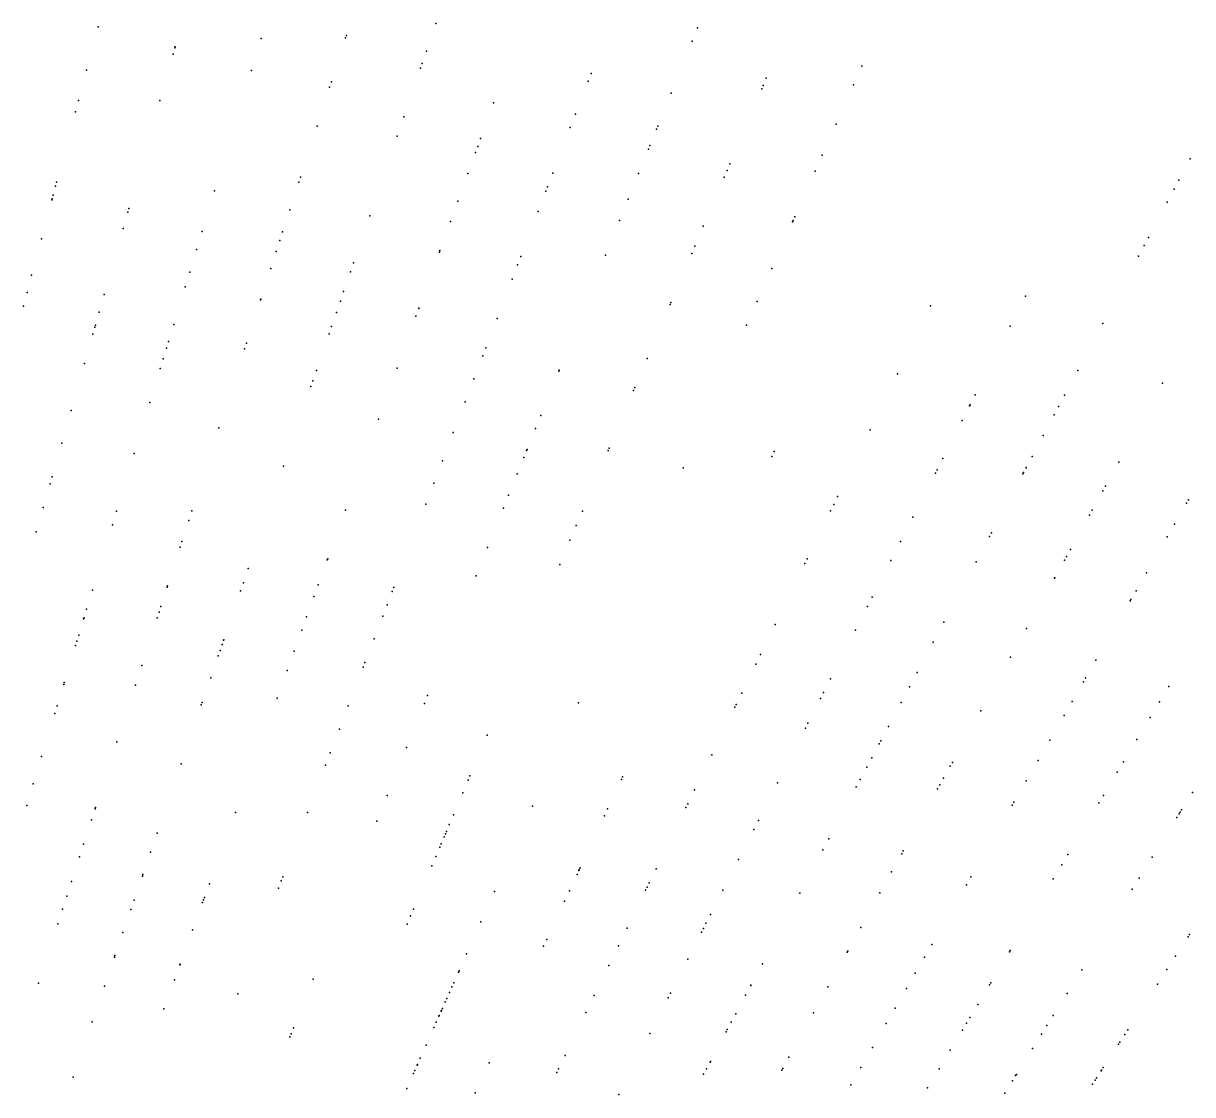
# Model space of a CAD drawing. Header units: metres. Extents: x -4327 to 4266, y -3886 to 3992.
# Drawn here: x 507 to 1043, y 1531 to 2022 of the extents above; entities that cross this region are included whole.
import ezdxf

# ---------------------------------------------------------------- set-up
doc = ezdxf.new("R2010")
doc.units = ezdxf.units.M

msp = doc.modelspace()

# ---------------------------------------------------------------- linework, layer by layer
for p in [(696.3, 2022.2, 2405.46), (541.43, 2020.66, 2480.69), (541.44, 2020.69, 2486.22), (655.26, 2016.67, 2421.91), (816.17, 2020.1, 2450.49), (576.62, 2010.92, 2472.49), (576.77, 2011.44, 2451.36), (616.14, 2015.31, 2449.8), (654.88, 2015.51, 2455.43), (813.75, 2014.11, 2470.22), (575.8, 2008.04, 2444.52), (575.81, 2008.1, 2417.76), (691.92, 2009.49, 2473.32), (536.08, 2000.68, 2467.06), (611.65, 2000.6, 2450.79), (689.23, 2001.66, 2412.64), (689.97, 2003.83, 2425.91), (891.6, 2002.57, 2438.57), (648.33, 1995.35, 2482.41), (766.09, 1995.73, 2447), (767.42, 1999.2, 2427.1), (847.68, 1997.02, 2467.03), (647.52, 1992.88, 2441.28), (804.11, 1990.25, 2424.91), (845.66, 1992.25, 2431.56), (846.29, 1993.73, 2473.82), (887.8, 1994.04, 2452.28), (532.36, 1986.81, 2452.67), (569.72, 1986.84, 2461.89), (722.75, 1985.74, 2461.96), (530.98, 1981.63, 2457.15), (681.54, 1979.34, 2446.99), (760.29, 1980.61, 2441.88), (641.75, 1975.09, 2457.21), (757.91, 1974.42, 2469.39), (797.41, 1973.67, 2407.35), (797.97, 1975.05, 2435.67), (879.76, 1975.97, 2435.41), (678.47, 1970.41, 2482.18), (716.79, 1969.37, 2493.48), (714.5, 1963.07, 2450.03), (715.49, 1965.78, 2480.69), (793.75, 1964.59, 2441.52), (794.4, 1966.22, 2462.48), (831.02, 1957.77, 2437.24), (873.46, 1961.83, 2410.03), (1042.21, 1960.11, 2084.91), (634.16, 1951.73, 2441.62), (710.94, 1953.29, 2475.86), (749.9, 1953.56, 2489.66), (789.24, 1953.44, 2473.62), (828.42, 1951.64, 2443.03), (829.76, 1954.79, 2463.21), (870.19, 1954.48, 2422.19), (521.86, 1947.62, 2412.3), (522.33, 1949.36, 2460.46), (633.4, 1949.39, 2441.4), (747.47, 1947.23, 2459.72), (1037, 1950.32, 2034.06), (520.16, 1941.26, 2472.16), (520.27, 1941.68, 2421), (520.75, 1943.46, 2417.84), (594.75, 1945.36, 2444.55), (746.73, 1945.31, 2443.75), (784.44, 1941.56, 2447.75), (1034.82, 1946.21, 2043.14), (555.05, 1935.68, 2414.5), (555.53, 1937.36, 2473.64), (629.25, 1936.64, 2455.19), (706.35, 1940.68, 2470.8), (743.12, 1935.89, 2456.24), (1031.61, 1940.17, 2045.73), (665.93, 1934.01, 2449.86), (702.93, 1931.28, 2461.56), (780.48, 1931.75, 2413.98), (859.83, 1931.21, 2395.99), (860.1, 1931.81, 2482.76), (860.85, 1933.5, 2463.08), (552.87, 1928.1, 2461.82), (589.06, 1926.73, 2437.32), (625.98, 1926.57, 2437.01), (818.87, 1929.15, 2455.16), (515.4, 1923.48, 2468.72), (624.7, 1922.63, 2421.26), (814.99, 1920, 2473.42), (1021.05, 1920.32, 2087.71), (1023.05, 1924.09, 2044.36), (586.53, 1918.45, 2467.69), (623.07, 1917.6, 2414.93), (697.85, 1917.33, 2449.21), (698.13, 1918.1, 2469.31), (735.19, 1915.23, 2432.72), (774.1, 1915.98, 2442.34), (813.58, 1916.68, 2431.22), (1018.47, 1915.46, 2046.35), (620.52, 1909.77, 2478.35), (658.47, 1912.33, 2441.29), (733.76, 1911.51, 2436.07), (850.3, 1909.81, 2490.03), (510.9, 1906.7, 2420.04), (583.38, 1908.14, 2476.42), (657.04, 1908.2, 2446.85), (731.2, 1904.85, 2441.07), (508.77, 1898.76, 2431.55), (581.31, 1901.37, 2481.47), (653.96, 1899.24, 2479.13), (544.22, 1897.93, 2475.24), (615.89, 1895.51, 2413.75), (615.95, 1895.7, 2411.31), (652.46, 1894.88, 2459.69), (803.65, 1893.29, 2428.24), (804.07, 1894.26, 2461.98), (843.57, 1894.69, 2429.68), (923.13, 1892.69, 2048.04), (966.65, 1897.17, 2079.88), (507.11, 1892.55, 2450.83), (541.89, 1889.81, 2429.12), (650.64, 1889.6, 2409.59), (687.13, 1887.87, 2430.39), (688.42, 1891.43, 2418.8), (688.49, 1891.6, 2427.1), (539.91, 1882.88, 2425.62), (540.19, 1883.88, 2484.6), (576.05, 1884.17, 2472.8), (648.45, 1883.23, 2414.83), (724.32, 1886.92, 2415.42), (838.73, 1883.81, 2437.18), (959.61, 1883.35, 2082.83), (1002.03, 1884.55, 2055.54), (539.01, 1879.75, 2481.94), (647.3, 1879.89, 2421.3), (572.7, 1873.23, 2423), (573.63, 1876.27, 2479.04), (608.57, 1872.98, 2441.48), (609.4, 1875.55, 2480.62), (719.15, 1873.45, 2411.5), (535.16, 1866.31, 2453.16), (571.23, 1868.41, 2441.17), (717.76, 1869.83, 2450.02), (793.16, 1868.56, 2466.62), (569.88, 1863.99, 2443.58), (641.48, 1862.99, 2486.79), (678.49, 1864.14, 2423.97), (752.59, 1862.73, 2452.09), (752.74, 1863.11, 2455.31), (907.88, 1861.43, 2047.44), (990.56, 1862.97, 2067.79), (638.99, 1855.77, 2435.93), (639.85, 1858.26, 2428.34), (713.7, 1859.25, 2477.23), (787.48, 1855.18, 2429.98), (1029.44, 1857.16, 2078.7), (786.91, 1853.84, 2496.74), (943.54, 1851.8, 2079.46), (984.56, 1851.69, 2030.74), (528.97, 1844.73, 2446.66), (565.09, 1848.32, 2439.37), (709.65, 1848.69, 2430.42), (940.98, 1846.78, 2037.93), (941.23, 1847.27, 2054.1), (981.8, 1846.5, 2085.59), (669.95, 1840.66, 2488.9), (744.36, 1842.35, 2449.69), (937.58, 1840.1, 2098.12), (979.75, 1842.63, 2067.65), (596.77, 1836.67, 2442.85), (704.26, 1834.66, 2488.63), (741.96, 1836.43, 2474.74), (895.4, 1835.85, 2045.92), (524.68, 1829.78, 2435.03), (974.72, 1833.18, 2077.34), (557.95, 1824.98, 2430.28), (736.58, 1823.09, 2415.99), (737.88, 1826.31, 2420.26), (738.1, 1826.87, 2486.79), (775.26, 1826.4, 2473.55), (775.72, 1827.48, 2428.53), (850.38, 1823.64, 2158.96), (851.42, 1825.87, 2149.81), (969.66, 1823.67, 2037.46), (626.37, 1819.12, 2441.88), (699.28, 1821.68, 2432.6), (809.6, 1818.39, 2386.66), (928.67, 1822.61, 2087.27), (966.87, 1818.43, 2090.05), (966.9, 1818.48, 2078.74), (1009.41, 1821.03, 2049.41), (520.25, 1814.31, 2450.04), (733.56, 1815.63, 2427.66), (925.29, 1815.98, 2091.05), (926.08, 1817.53, 2052.14), (965.42, 1815.69, 2064.26), (965.73, 1816.27, 2046.98), (519.32, 1811.09, 2421.02), (695.35, 1811.44, 2482.1), (1002.08, 1807.79, 2070.33), (1003.26, 1809.92, 2068.25), (691.64, 1801.79, 2449.54), (729.6, 1805.83, 2485.88), (878.72, 1801.65, 2054.33), (880.45, 1805.2, 2049.41), (1040.46, 1802.13, 2034.9), (1041.39, 1803.74, 2093.03), (516.2, 1800.21, 2414.62), (549.85, 1798.48, 2408.48), (584.41, 1798.63, 2441.13), (654.78, 1799, 2449.01), (727.21, 1799.91, 2441.88), (763.42, 1798.51, 2471.48), (877.28, 1798.69, 2055.44), (995.91, 1796.66, 2080.15), (997.18, 1798.95, 2078.27), (547.96, 1792.31, 2446.65), (582.97, 1794.21, 2440.62), (760.66, 1792, 2487.54), (915, 1795.79, 2056.55), (1034.91, 1792.51, 2010.83), (512.99, 1789, 2437.79), (950.12, 1786.91, 2056.07), (951.04, 1788.65, 2037.96), (1031.55, 1786.7, 2070.99), (578.99, 1781.95, 2451.47), (579.84, 1784.55, 2455.05), (719.91, 1781.84, 2439.13), (757.75, 1785.16, 2420.4), (909.32, 1784.64, 2052.72), (987.2, 1780.95, 2095.99), (646.48, 1776.18, 2434.33), (646.67, 1776.72, 2465.46), (866.53, 1776.66, 2072.81), (904.84, 1775.85, 2056.03), (943.94, 1775.28, 2049.39), (984.45, 1775.99, 2047.27), (985.42, 1777.74, 2047.05), (610.21, 1772.17, 2441.23), (753.07, 1774.12, 2416.22), (865.5, 1774.53, 2102.24), (1022.06, 1770.27, 2099.5), (573.27, 1764.34, 2410.85), (607.99, 1765.72, 2446.14), (642.31, 1764.74, 2451.61), (714.69, 1768.91, 2448.79), (979.87, 1767.73, 2060.1), (980.02, 1768.01, 2055.93), (538.77, 1762.24, 2424.73), (573.06, 1763.71, 2407.27), (606.7, 1761.98, 2454.8), (640.35, 1759.35, 2446.88), (676.22, 1761.62, 2430.18), (676.94, 1763.48, 2440.98), (896.34, 1759.16, 2045.62), (1017.3, 1762.01, 2096.56), (536.1, 1753.52, 2454.14), (570.16, 1754.76, 2430.51), (673.92, 1755.62, 2438.33), (894.13, 1754.83, 2101.65), (1014.65, 1757.42, 2048.2), (1014.97, 1757.97, 2051.08), (534.75, 1749.1, 2467.55), (534.91, 1749.61, 2482.39), (568.46, 1749.55, 2420.55), (569.31, 1752.15, 2468.56), (636.96, 1750.04, 2461.64), (671.89, 1750.34, 2422.79), (634.74, 1743.94, 2436.44), (851.84, 1746.52, 2048.81), (888.62, 1744.01, 2070.51), (929.2, 1747.57, 2064.16), (967.12, 1744.73, 2071.36), (531.62, 1738.85, 2455.89), (532.5, 1741.71, 2485.35), (598.24, 1737.42, 2462.15), (598.9, 1739.33, 2409.57), (598.96, 1739.52, 2453.94), (667.92, 1739.99, 2419.35), (924.33, 1738.41, 2089.54), (531.05, 1736.99, 2447.68), (596.46, 1732.25, 2413.39), (597.27, 1734.6, 2433.14), (631.23, 1734.28, 2436.71), (845.17, 1732.85, 2082.25), (561.37, 1727.72, 2487.52), (662.94, 1727.01, 2414.9), (663.75, 1729.13, 2456.5), (842.98, 1728.36, 2056.51), (959.81, 1731.55, 2105.71), (998.89, 1730.13, 2060.88), (592.99, 1722.17, 2446.11), (628.02, 1725.48, 2413.38), (877.25, 1721.71, 2091.51), (916.99, 1724.61, 2107.23), (994.21, 1722.03, 2096.51), (525.59, 1719.11, 2441.91), (525.84, 1719.93, 2459.89), (558.47, 1718.8, 2432.64), (913.5, 1718.05, 2035.95), (993.21, 1720.3, 2060.38), (1032.32, 1718.08, 2058.66), (589.08, 1710.81, 2480.43), (623.42, 1712.83, 2425.75), (692.48, 1713.94, 2451.71), (761.62, 1710.62, 149.94), (836.51, 1715.09, 2097.33), (872.64, 1712.66, 2062.39), (874, 1715.32, 2047.61), (909.62, 1710.76, 2074.36), (987.97, 1711.22, 2069.74), (1028.13, 1711.09, 2059.26), (521.51, 1705.78, 2453.67), (522.6, 1709.34, 2430.81), (588.68, 1709.65, 2436.64), (656.1, 1709.21, 2467.16), (691, 1710.29, 2443.71), (833.35, 1708.61, 2103.19), (833.93, 1709.82, 2104.67), (946.18, 1706.96, 2037.62), (866.83, 1701.25, 2096.29), (903.82, 1699.84, 2083.8), (984.31, 1704.88, 2039.69), (1023.85, 1703.97, 2064.16), (651.99, 1698.49, 2423.94), (719.81, 1695.76, 526.61), (865.68, 1698.99, 2105.01), (550.01, 1692.77, 2451.2), (682.86, 1690.13, 2439.72), (899.54, 1691.79, 2042.42), (900.26, 1693.14, 2093.84), (977.76, 1693.52, 2034.96), (1017.72, 1693.76, 2076.59), (515.47, 1686.02, 2447.63), (647.84, 1687.67, 2481.02), (822.74, 1686.86, 2040.34), (896.15, 1685.42, 2095.73), (972.4, 1684.25, 2043.81), (579.41, 1682.74, 2456.58), (645.66, 1681.99, 2438.97), (893.91, 1681.2, 2047.46), (932.15, 1681.64, 2092.54), (933.09, 1683.34, 2090.07), (1008.73, 1678.81, 2040.36), (1011.56, 1683.51, 2037.16), (511.63, 1673.46, 2418.26), (711.1, 1675.24, -125.76), (711.89, 1677.11, -54.17), (781.32, 1675.54, 2072.49), (781.85, 1676.68, 2069.36), (852.9, 1673.9, 2042.36), (890.87, 1675.48, 2056.19), (927.39, 1673.05, 2100.17), (929.04, 1676.03, 2053.85), (966.99, 1674.88, 2050.28), (673.95, 1668.09, 2463.5), (708.57, 1669.3, 191.1), (814.88, 1670.74, 2054.33), (889.05, 1672.06, 2058.74), (926.34, 1671.17, 2100.1), (1002.32, 1668.14, 2051.89), (1043.26, 1669.57, 2078), (508.62, 1663.63, 2426.28), (540.05, 1662.11, 2454.36), (540.15, 1662.42, 2451.98), (540.23, 1662.65, 2489.48), (740.51, 1663.22, 64.07), (810.92, 1662.63, 2060.11), (811.78, 1664.39, 2060.03), (960.57, 1663.76, 2088.55), (961.33, 1665.08, 2090.2), (1000.29, 1664.75, 2079.3), (538.4, 1657.04, 2413.28), (604.31, 1660.33, 2464.27), (637.37, 1660.4, 2454.96), (704.35, 1659.34, 20.16), (773.52, 1658.83, 2074.48), (775, 1661.99, 2080.73), (844.16, 1656.76, 2057.19), (1036.09, 1658.1, 2039.08), (1037.11, 1659.73, 2045.55), (1037.59, 1660.48, 2035.34), (1038.23, 1661.51, 2036.6), (669.25, 1656.45, 2424.03), (701.1, 1651.7, 345.23), (702.42, 1654.79, 264.16), (842.05, 1652.61, 2061.06), (568.43, 1650.85, 2418.34), (698.69, 1646, 338.99), (700.07, 1649.26, 260.28), (700.65, 1650.63, 183.03), (876.39, 1648.26, 2049.53), (534.74, 1645.76, 2461.32), (565.45, 1642.2, 2458.97), (698.04, 1644.48, 174.48), (873.77, 1643.31, 2054.61), (909.87, 1641.45, 2055.98), (910.6, 1642.77, 2057.64), (986.04, 1641.04, 2108.85), (532.89, 1640.08, 2435.86), (694.4, 1635.9, 95.57), (696.19, 1640.11, 29.64), (835.03, 1638.83, 2055.12), (983.22, 1636.34, 2052.77), (1024.71, 1639.88, 2056.72), (561.66, 1631.17, 2468.08), (561.9, 1631.87, 2460.55), (626.02, 1630.84, 2444.79), (761, 1631.97, 2031.94), (761.82, 1633.74, 2077.12), (762.03, 1634.17, 2032.46), (762.38, 1634.92, 2060.39), (797.21, 1634.52, 2061.17), (905.25, 1633.12, 2070.36), (941.61, 1630.91, 2058.55), (1018.73, 1630.3, 2094.51), (529.2, 1628.7, 2416.15), (592.39, 1627.58, 2477.92), (624.02, 1625.62, 2456.74), (625.34, 1629.05, 2444.92), (792.45, 1624.77, 2087.59), (793.1, 1626.09, 2023.69), (794.06, 1628.07, 2021.72), (827.85, 1624.75, 2026.31), (939.5, 1627.26, 2053.93), (979.33, 1629.89, 2101.41), (1015.5, 1625.14, 2097.04), (527.03, 1622.02, 2451.32), (557.86, 1620.13, 2437.19), (589.72, 1620.24, 2455.31), (590.14, 1621.41, 2423.2), (723.11, 1624.13, 464.44), (755.29, 1619.73, 2043.5), (757.48, 1624.43, 2072.12), (863.19, 1623.43, 2074.79), (899.9, 1623.46, 2051.36), (525.08, 1616.04, 2450.82), (556.39, 1615.87, 2479.32), (589.31, 1619.12, 2456.46), (685.94, 1615.97, 408.83), (522.91, 1609.35, 2463.57), (683.02, 1609.1, 488.38), (684.66, 1612.97, 416.14), (716.89, 1610.16, 535.19), (820.12, 1609.58, 2070.12), (822.13, 1613.52, 2021.16), (552.74, 1605.28, 2448.77), (584.72, 1606.5, 2465.82), (783.95, 1607.34, 2044.81), (818.07, 1605.55, 2024.46), (818.91, 1607.2, 2085.36), (891.14, 1607.65, 2071.92), (1041.18, 1603.28, 2110.38), (1041.9, 1604.38, 75.68), (745.63, 1599.01, 2046.46), (747.12, 1602.19, 2059.6), (779.97, 1599.17, 2084.38), (923.65, 1599.82, 2064.06), (548.87, 1594.03, 2463.03), (549.11, 1594.73, 2435.51), (710.35, 1595.47, 367.74), (811.76, 1593.16, 2060.31), (884.81, 1596.24, 2030.28), (885.13, 1596.82, 2031.02), (920.34, 1594.07, 2067.97), (959.26, 1596.47, 2062.85), (959.58, 1597, 2061.28), (1035.47, 1594.48, 2105.71), (578.92, 1590.57, 2432.85), (578.98, 1590.74, 2447.33), (706.65, 1587.16, 359.89), (706.67, 1587.21, 290.26), (706.92, 1587.76, 214.85), (775.57, 1590.16, 2052.14), (845.96, 1591.02, 2071.75), (992.41, 1588.18, 2067.39), (1031.48, 1588.34, 333.41), (514.04, 1582.06, 2447.45), (576.41, 1583.68, 2456.45), (639.96, 1583.95, 169.67), (704.43, 1582.18, 280.61), (916.05, 1586.65, 2074.23), (950.72, 1582.27, 2069.32), (544.3, 1580.75, 2462.63), (605.45, 1577.26, 2439.62), (702.51, 1577.87, 43.81), (703.65, 1580.43, 520.15), (768.89, 1576.46, 2066.16), (803.78, 1577.51, 2076.41), (838.28, 1576.57, 2087.18), (840.63, 1580.99, 2074.64), (840.7, 1581.12, 2027.39), (876.01, 1580.37, 2091.26), (912.02, 1579.67, 2085.65), (950.12, 1581.27, 2058.96), (985.67, 1577.4, 2042.13), (1027.11, 1581.61, 2059.18), (700.56, 1573.49, 2102.26), (701.23, 1574.99, 49.38), (802.72, 1575.42, 2057.69), (944.74, 1572.31, 2042.81), (571.56, 1570.35, 2444.35), (697.62, 1566.89, 2088.79), (697.8, 1567.28, 55.69), (698.71, 1569.32, 63.27), (698.81, 1569.56, 139.46), (699.22, 1570.48, 206.8), (765.07, 1568.62, 2078.76), (833.75, 1568.06, 2064.49), (869.41, 1568.46, 2034.78), (906.82, 1570.66, 2033.13), (941.15, 1566.33, 2071.11), (979.36, 1567.3, 2074.06), (538.63, 1564.29, 2436.98), (630.91, 1561.56, 741.61), (695.36, 1561.79, -22.85), (696.45, 1564.25, 439.34), (829.89, 1560.8, 2070.88), (831.67, 1564.14, 2041.24), (902.74, 1563.6, 2037.37), (937.7, 1560.59, 2034.26), (939.6, 1563.76, 2027.24), (976.43, 1562.61, 2076.97), (1013.57, 1560.77, 2070.25), (629.23, 1557.41, 2158.42), (629.85, 1558.93, 537.7), (794.37, 1559.05, 2058.92), (829.36, 1559.8, 2087.92), (973.98, 1558.69, 2062.67), (1009.83, 1555.01, 321.2), (1012.18, 1558.62, 2074.23), (691.75, 1553.7, -97.04), (896.43, 1552.66, 2045.49), (932.15, 1551.36, 2031.13), (969.89, 1552.14, 2069.86), (1009.25, 1554.11, 245.5), (687.67, 1544.52, 427.91), (687.76, 1544.73, 2034.24), (689.06, 1547.66, 194.43), (720.71, 1545.56, 2076.81), (755.49, 1548.98, 2061.85), (821.99, 1545.94, 2083.17), (822.13, 1546.2, 2053.77), (858.15, 1548.14, 2057.67), (529.91, 1538.97, 2457.64), (685.95, 1540.68, 2047), (686.57, 1542.05, -162.07), (751.68, 1541.18, 2067.45), (752.45, 1542.75, 2069.57), (819.04, 1540.38, 2055.11), (820.34, 1542.83, 2074.37), (854.89, 1542.25, 2086.4), (855.28, 1542.97, 2085.06), (891.13, 1543.47, 2049.12), (926.99, 1542.77, 2073.91), (962.1, 1539.68, 2055.5), (962.45, 1540.24, 2047.23), (1001.31, 1541.88, 237.45), (1001.53, 1542.23, 2059.18), (1002.29, 1543.38, 2074.35), (682.92, 1533.86, 2067.64), (886.53, 1535.52, 2088.65), (921.75, 1534.05, 2030.66), (960.62, 1537.31, 2084.2), (997.32, 1535.74, 87.46), (998.52, 1537.59, 77.54), (999.19, 1538.62, 165.04), (714.28, 1531.78, 2085.98), (780.08, 1530.99, 2057.99), (957.13, 1531.73, 2058.42)]:
    msp.add_point(p)

doc.saveas('drawing.dxf')
